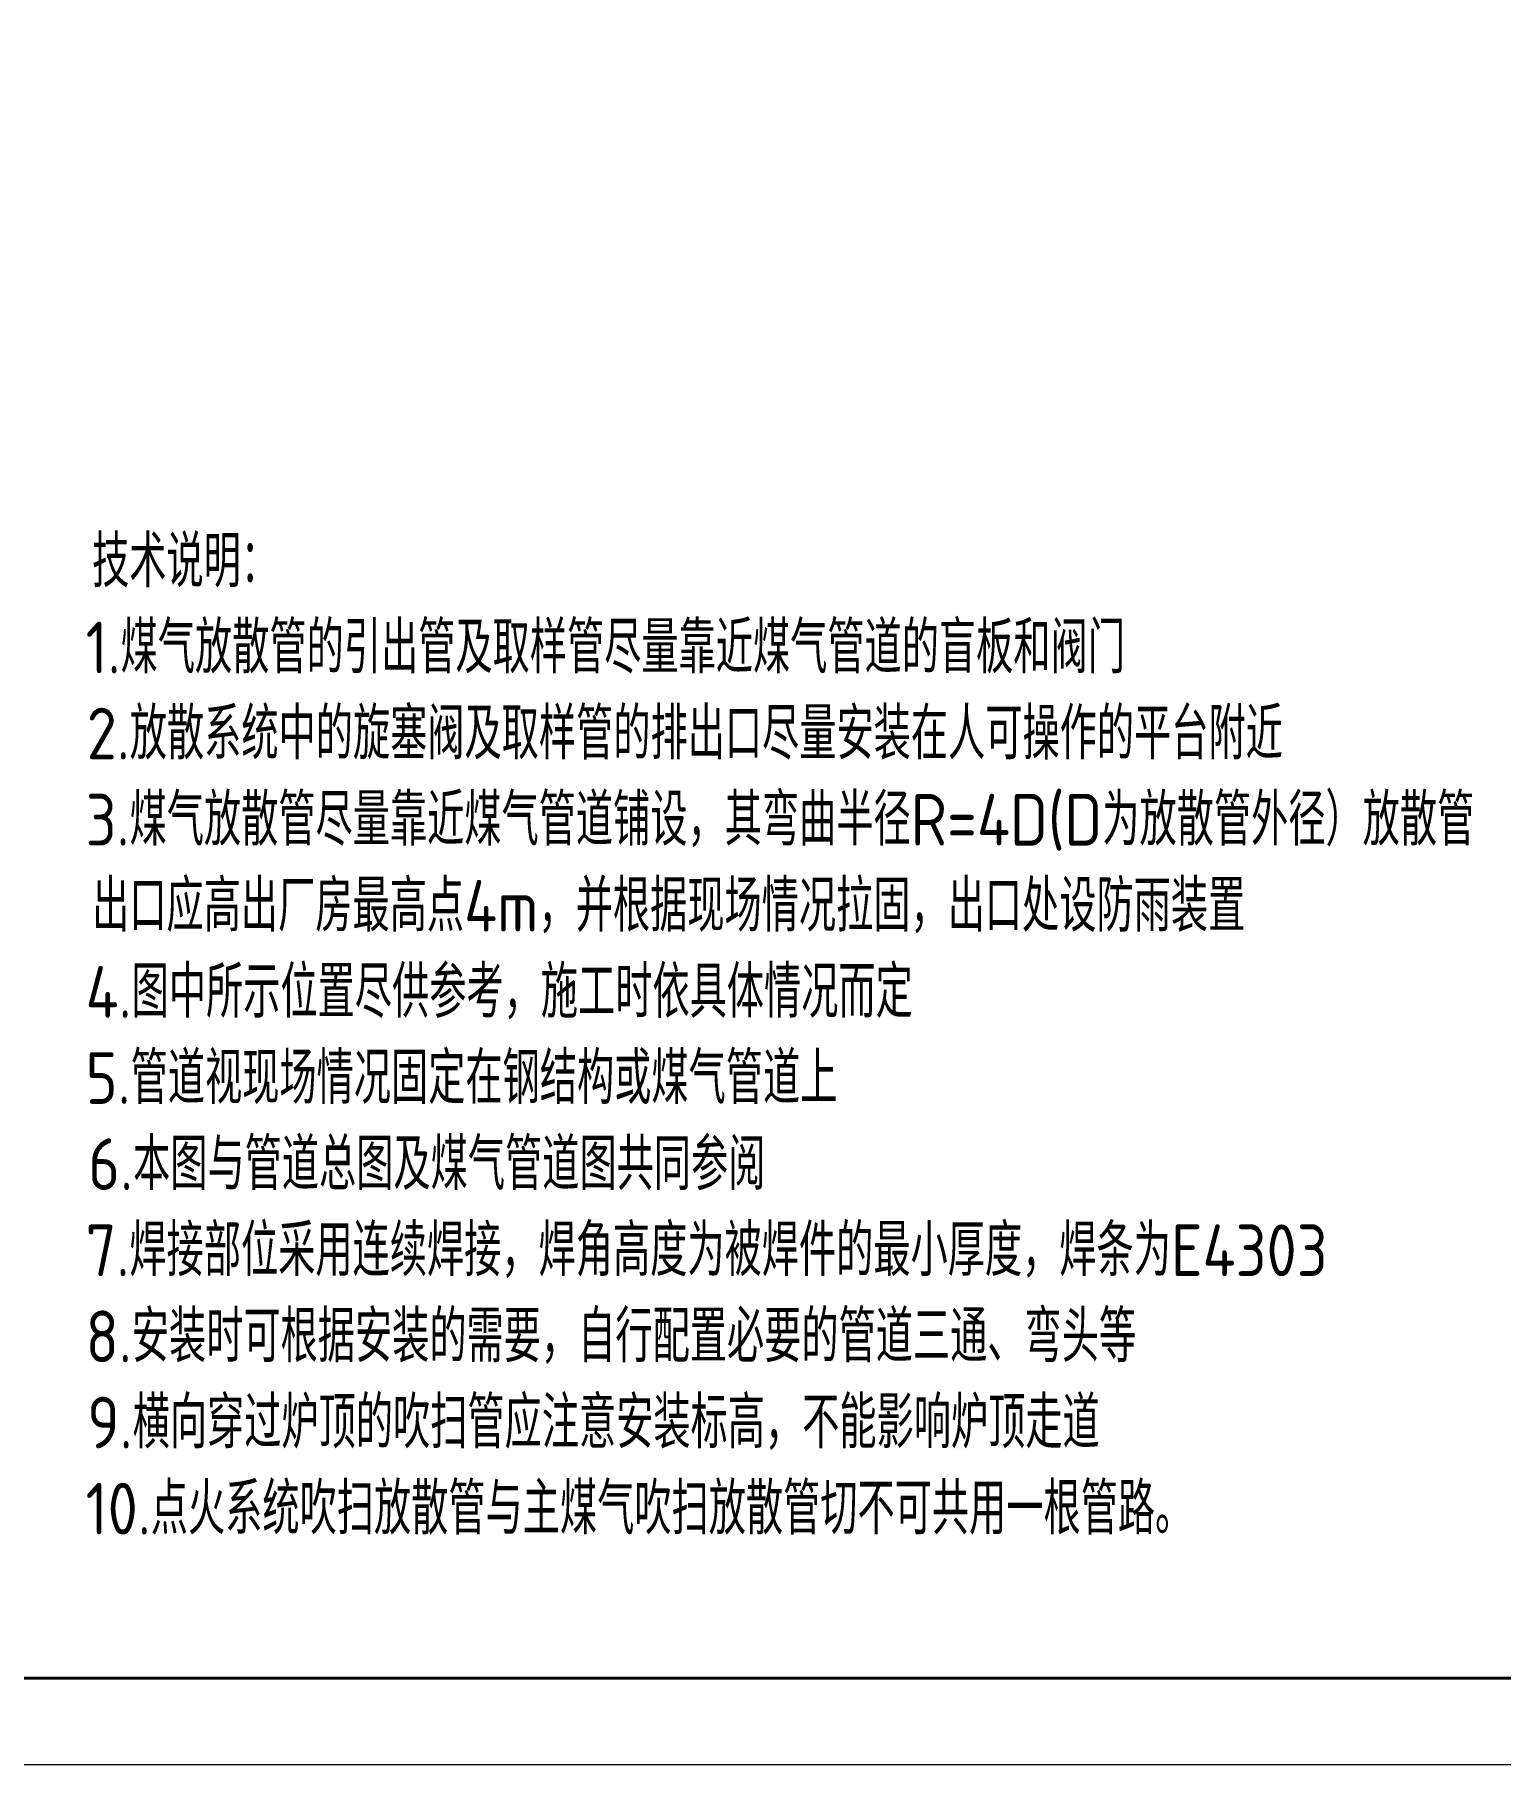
# Model space of a CAD drawing. Header units: millimetres. Extents: x -45744 to 19596, y 135 to 25335.
# Drawn here: x -34221 to -25709, y 135 to 10179 of the extents above; entities that cross this region are included whole.
import ezdxf

# ---------------------------------------------------------------- set-up
doc = ezdxf.new("R2010")
doc.units = ezdxf.units.MM
doc.header["$LTSCALE"] = 500
for name, color, linetype, lineweight in [('SHI', 7, 'Continuous', 40), ('WEN', 3, 'Continuous', 20), ('XI', 2, 'Continuous', 20)]:
    doc.layers.add(name, color=color, linetype=linetype, lineweight=lineweight)
doc.styles.add('GB', font='gbenor.shx', dxfattribs={"bigfont": 'gbcbig.shx'})

msp = doc.modelspace()

# ---------------------------------------------------------------- linework, layer by layer
at = {"layer": 'SHI'}
msp.add_lwpolyline([(-44494.2571, 635.4502), (-16544.2571, 635.4502), (-16544.2571, 20635.4502), (-44494.2571, 20635.4502)], close=True, dxfattribs=at)
at = {"layer": 'XI'}
msp.add_lwpolyline([(-45744.2571, 135.4502), (-16044.2571, 135.4502), (-16044.2571, 21135.4502), (-45744.2571, 21135.4502)], close=True, dxfattribs=at)

# ---------------------------------------------------------------- texts
at = {"layer": 'WEN', "style": 'GB'}
for s, p in [('技术说明：', (-33886.9465, 6970.516)), ('1.煤气放散管的引出管及取样管尽量靠近煤气管道的盲板和阀门', (-33924.4465, 6470.516)), ('2.放散系统中的旋塞阀及取样管的排出口尽量安装在人可操作的平台附近', (-33918.0981, 5970.516)), ('3.煤气放散管尽量靠近煤气管道铺设，其弯曲半径R=4D(D为放散管外径）放散管', (-33924.4465, 5470.516)), ('出口应高出厂房最高点4m，并根据现场情况拉固，出口处设防雨装置', (-33886.9465, 4970.516)), ('4.图中所示位置尽供参考，施工时依具体情况而定', (-33924.4465, 4470.516)), ('5.管道视现场情况固定在钢结构或煤气管道上', (-33924.4465, 3970.516)), ('6.本图与管道总图及煤气管道图共同参阅', (-33909.4859, 3470.516)), ('7.焊接部位采用连续焊接，焊角高度为被焊件的最小厚度，焊条为E4303', (-33924.4465, 2970.516)), ('8.安装时可根据安装的需要，自行配置必要的管道三通、弯头等', (-33924.4465, 2470.516)), ('9.横向穿过炉顶的吹扫管应注意安装标高，不能影响炉顶走道', (-33914.9647, 1970.516)), ('10.点火系统吹扫放散管与主煤气吹扫放散管切不可共用一根管路。', (-33924.4465, 1470.516))]:
    msp.add_text(s, height=300, dxfattribs=at).set_placement(p)

doc.saveas('drawing.dxf')
